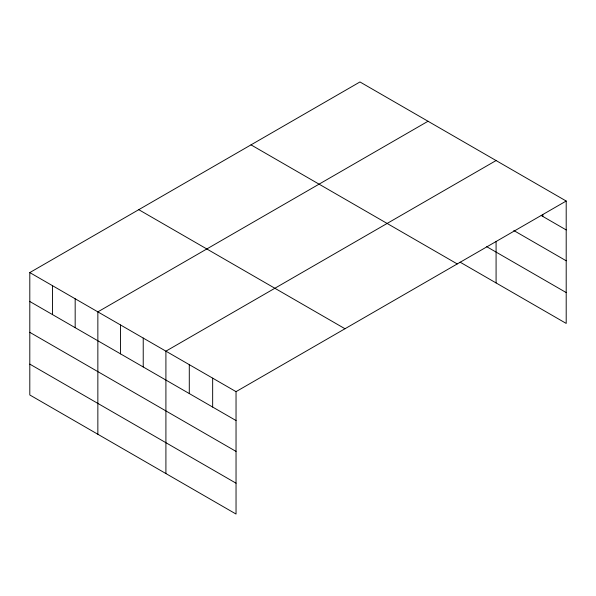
<?xml version="1.0" encoding="UTF-8"?>
<svg xmlns="http://www.w3.org/2000/svg" width="596" height="596" viewBox="0 0 596 596"><rect width="100%" height="100%" fill="white"/><g stroke="black" fill="none" stroke-linecap="round" stroke-linejoin="round"><path stroke-width="0.89" d="M566.2 201.031L236.038 391.647L236.038 514.043L29.8 394.969L29.8 272.581L359.962 81.957L566.2 201.031L566.2 323.419L460.097 262.166M428.025 121.256L97.856 311.872L97.856 434.26M496.081 160.547L165.911 351.163L165.911 473.559M541.213 215.506L566.2 229.929M513.812 230.54L566.2 260.787M486.694 246.67L566.2 292.569M251.013 144.865L457.244 263.931M138.756 209.673L344.987 328.746M29.8 272.581L236.038 391.647M29.8 301.487L236.038 420.553M29.8 332.337L236.038 451.403M29.8 364.119L236.038 483.192M542.829 214.635L542.829 216.437M496.081 241.492L496.081 282.936M212.66 378.155L212.66 407.061M189.29 364.663L189.29 393.561M143.226 338.066L143.226 366.972M120.541 324.969L120.541 353.875M75.171 298.775L75.171 327.681M52.485 285.678L52.485 314.584"/></g></svg>
